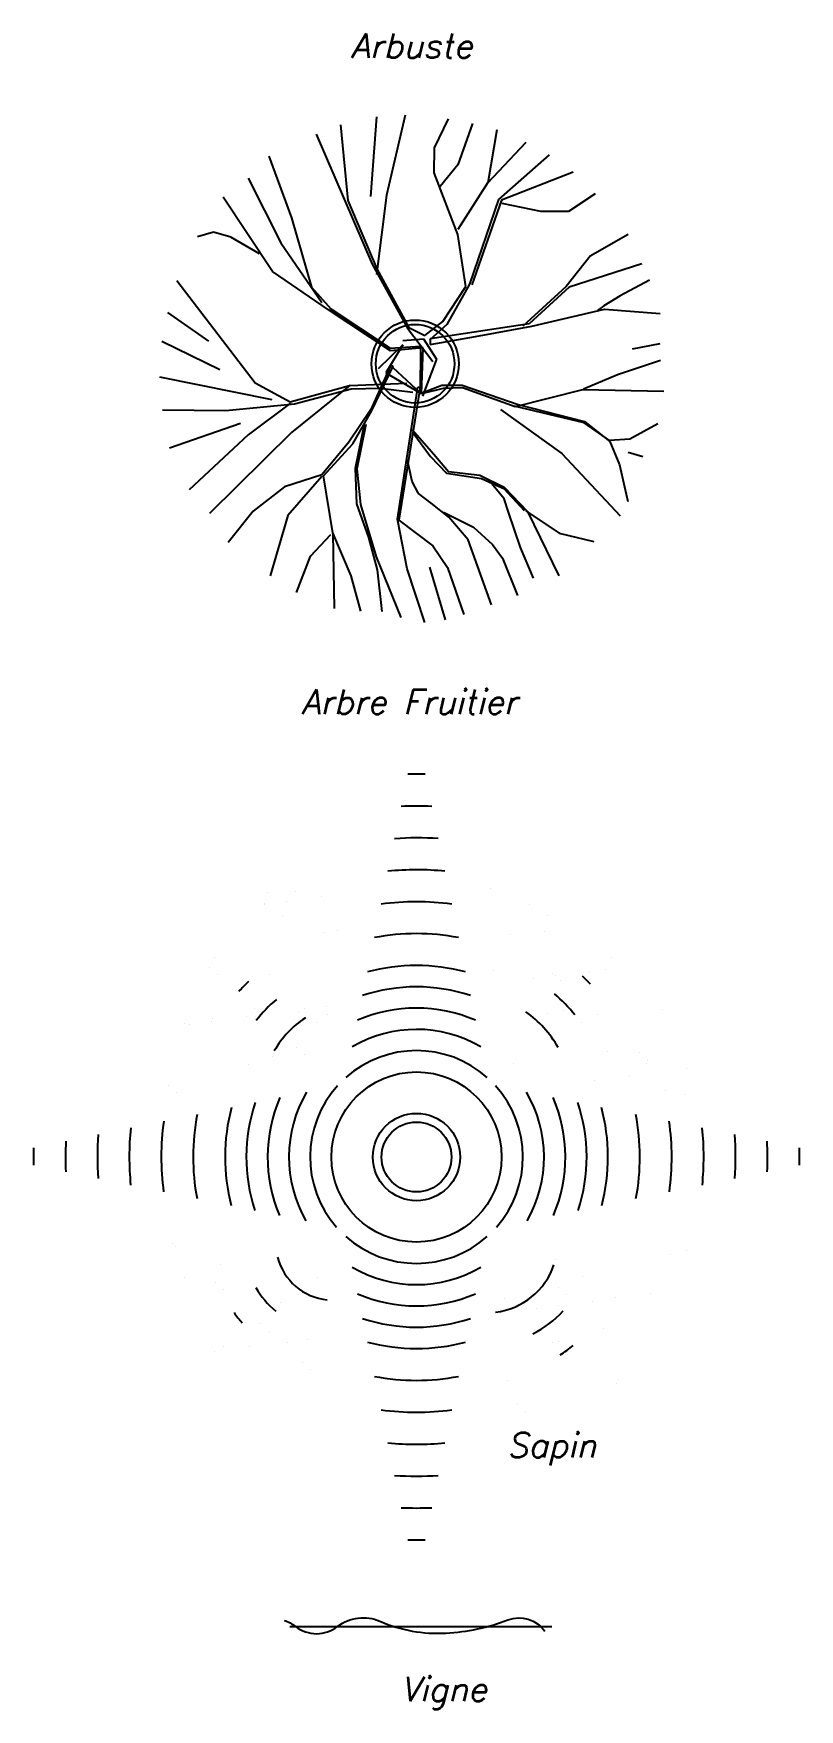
# Model space of a CAD drawing. Header units: millimetres. Extents: x -1573 to 210, y -360 to 557.
# Drawn here: x -450.8 to -407, y 327.6 to 423.5 of the extents above; entities that cross this region are included whole.
import ezdxf

# ---------------------------------------------------------------- set-up
doc = ezdxf.new("R2010")
doc.units = ezdxf.units.MM
doc.header["$LTSCALE"] = 2
doc.layers.add('Végétation', color=3, linetype='Continuous')
doc.layers.add('Végétation texte', color=7, linetype='Continuous')
doc.styles.add('Cotation Alti', font='romans.shx', dxfattribs={"oblique": 13.5, "height": 0.28})

# ---------------------------------------------------------------- blocks, each defined once
blk = doc.blocks.new('A$C76B300A8')
for p, q in [((-0.853, 2.736), (-0.77, 1.868)), ((-0.444, 2.825), (-0.513, 1.913)), ((-0.114, 2.847), (-0.328, 1.93)), ((0.223, 2.472), (0.381, 2.804)), ((0.658, 2.75), (0.488, 2.277)), ((-1.135, 2.627), (-0.492, 1.138)), ((0.934, 2.678), (0.832, 2.07)), ((0.832, 2.07), (1.271, 2.535)), ((-1.676, 2.376), (-1.417, 1.668)), ((0.219, 2.184), (0.223, 2.472)), ((1.533, 2.39), (0.955, 1.88)), ((-1.912, 2.123), (-1.539, 1.385)), ((0.489, 1.48), (0.219, 2.184)), ((0.488, 2.277), (0.285, 2.03)), ((1.81, 2.191), (0.99, 1.873)), ((-0.328, 1.93), (-0.442, 1.021)), ((0.833, 2.073), (0.487, 1.535)), ((2.061, 1.946), (1.755, 1.743)), ((-1.633, 1.055), (-2.199, 1.908)), ((-0.77, 1.868), (-0.438, 1.087)), ((0.955, 1.88), (0.623, 0.912)), ((0.99, 1.873), (0.649, 0.901)), ((1.437, 1.742), (0.996, 1.835)), ((1.755, 1.743), (1.437, 1.742)), ((-1.417, 1.668), (-1.187, 0.875)), ((-2.308, 1.507), (-2.493, 1.454)), ((-2.108, 1.449), (-2.308, 1.507)), ((-1.783, 1.258), (-2.108, 1.449)), ((-1.539, 1.385), (-1.067, 0.699)), ((0.582, 0.884), (0.489, 1.48)), ((2.44, 1.481), (2.004, 1.232)), ((2.004, 1.232), (1.728, 0.882)), ((-0.992, 0.616), (-1.633, 1.055)), ((-0.492, 1.138), (-0.089, 0.408)), ((-0.438, 1.087), (-0.071, 0.416)), ((2.595, 1.143), (1.763, 0.875)), ((-1.831, -0.222), (-2.727, 0.95)), ((-1.187, 0.875), (-0.964, 0.628)), ((0.317, 0.482), (0.582, 0.884)), ((0.623, 0.912), (0.363, 0.449)), ((1.728, 0.882), (1.233, 0.428)), ((1.763, 0.875), (1.304, 0.458)), ((2.347, 0.776), (2.161, 0.662)), ((2.682, 0.958), (2.347, 0.776)), ((-2.833, 0.587), (-2.365, 0.259)), ((-0.283, 0.146), (-0.992, 0.616)), ((-0.964, 0.628), (-0.287, 0.179)), ((1.337, 0.429), (2.169, 0.623)), ((2.161, 0.662), (2.089, 0.61)), ((2.169, 0.623), (2.805, 0.575)), ((-0.089, 0.408), (0.203, 0.026)), ((-0.071, 0.416), (0.11, 0.322)), ((0.11, 0.322), (0.317, 0.482)), ((0.363, 0.449), (0.164, 0.27)), ((1.304, 0.458), (0.173, 0.283)), ((0.689, 0.312), (1.337, 0.429)), ((-2.901, 0.259), (-2.235, -0.066)), ((-0.421, -0.053), (-0.142, 0.215)), ((-0.142, 0.215), (-0.336, -0.103)), ((-0.287, 0.179), (0.06, 0.202)), ((-0.142, 0.266), (0.094, 0.283)), ((0.06, 0.202), (0.058, -0.341)), ((0.094, 0.283), (0.246, 0.051)), ((0.17, 0.219), (0.689, 0.312)), ((0.173, 0.283), (0.17, 0.219)), ((2.801, 0.227), (2.485, 0.165)), ((0.09, 0.183), (-0.283, 0.146)), ((0.071, -0.346), (0.09, 0.183)), ((0.246, 0.051), (0.086, -0.37)), ((2.809, 0.036), (2.316, -0.126)), ((-2.925, -0.151), (-1.642, -0.41)), ((-0.284, -0.023), (-0.508, -0.526)), ((-0.501, -0.542), (-0.252, -0.028)), ((-0.336, -0.103), (0.061, -0.338)), ((-0.252, -0.028), (-0.284, -0.023)), ((0.061, -0.338), (-0.253, -0.046)), ((2.316, -0.126), (1.926, -0.292)), ((-1.431, -0.44), (-1.831, -0.222)), ((-0.753, -0.252), (-1.431, -0.44)), ((-0.744, -0.246), (-1.417, -0.789)), ((-0.731, -0.292), (-1.381, -0.462)), ((-0.095, -0.227), (-0.753, -0.252)), ((-0.4, -0.284), (-0.731, -0.292)), ((-0.025, -0.331), (-0.4, -0.284)), ((-0.203, -1.781), (0.029, -0.268)), ((0.058, -0.266), (-0.187, -1.793)), ((0.029, -0.268), (0.058, -0.266)), ((0.058, -0.341), (0.306, -0.246)), ((0.322, -0.284), (0.071, -0.346)), ((0.306, -0.246), (0.54, -0.247)), ((0.542, -0.278), (0.322, -0.284)), ((0.54, -0.247), (1.178, -0.467)), ((1.145, -0.492), (0.542, -0.278)), ((1.915, -0.301), (1.145, -0.492)), ((2.845, -0.32), (1.915, -0.301)), ((-2.166, -0.541), (-2.892, -0.53)), ((-1.381, -0.462), (-2.166, -0.541)), ((-1.426, -0.451), (-1.911, -0.813)), ((-0.508, -0.526), (-0.759, -0.9)), ((-0.715, -0.918), (-0.501, -0.542)), ((0.978, -0.524), (1.679, -1.029)), ((1.935, -0.675), (1.133, -0.486)), ((1.178, -0.467), (1.94, -0.662)), ((-2.813, -0.963), (-1.999, -0.682)), ((-0.682, -1.196), (-0.575, -0.674)), ((-0.566, -0.696), (-0.667, -1.202)), ((-0.033, -0.754), (0.213, -1.036)), ((2.223, -0.881), (1.935, -0.675)), ((1.94, -0.662), (2.227, -0.89)), ((2.778, -0.688), (2.459, -0.862)), ((-1.911, -0.813), (-2.588, -1.442)), ((-1.417, -0.789), (-2.355, -1.713)), ((-0.759, -0.9), (-1.067, -1.272)), ((-1.051, -1.284), (-0.715, -0.918)), ((-0.027, -0.789), (0.176, -1.064)), ((2.459, -0.862), (2.223, -0.881)), ((2.227, -0.89), (2.341, -1.158)), ((-0.033, -1.347), (-0.087, -1.103)), ((0.176, -1.064), (0.359, -1.253)), ((0.213, -1.036), (0.38, -1.234)), ((1.679, -1.029), (2.348, -1.743)), ((2.608, -1.068), (2.439, -1.018)), ((-1.067, -1.272), (-1.495, -1.409)), ((-1.069, -1.292), (-1.456, -1.737)), ((-0.943, -1.935), (-1.051, -1.284)), ((-0.666, -1.606), (-0.682, -1.196)), ((-0.667, -1.202), (-0.627, -1.613)), ((0.359, -1.253), (0.759, -1.316)), ((0.38, -1.234), (0.742, -1.276)), ((0.742, -1.276), (1.02, -1.412)), ((0.759, -1.316), (0.926, -1.392)), ((1.018, -1.548), (0.84, -1.331)), ((2.341, -1.158), (2.436, -1.577)), ((-1.495, -1.409), (-1.856, -1.687)), ((0.039, -1.487), (-0.033, -1.347)), ((0.185, -1.598), (0.039, -1.487)), ((0.926, -1.392), (1.014, -1.428)), ((1.014, -1.428), (1.247, -1.681)), ((1.02, -1.412), (1.286, -1.692)), ((-1.856, -1.687), (-2.14, -2.047)), ((-0.53, -1.988), (-0.666, -1.606)), ((-0.627, -1.613), (-0.448, -2.209)), ((0.385, -1.757), (0.185, -1.598)), ((0.323, -1.698), (0.666, -1.87)), ((1.069, -1.699), (1.018, -1.548)), ((1.205, -2.104), (1.069, -1.699)), ((1.267, -1.683), (1.648, -1.94)), ((1.286, -1.692), (1.644, -2.428)), ((-1.456, -1.737), (-1.659, -2.43)), ((-0.091, -2.35), (-0.203, -1.781)), ((-0.187, -1.793), (0.204, -2.086)), ((0.607, -2.017), (0.385, -1.757)), ((0.666, -1.87), (0.885, -2.07)), ((-1.198, -2.204), (-0.964, -1.955)), ((-0.734, -2.427), (-0.943, -1.935)), ((-0.924, -2.803), (-0.939, -1.944)), ((-0.431, -2.36), (-0.53, -1.988)), ((0.204, -2.086), (0.369, -2.334)), ((0.873, -2.759), (0.607, -2.017)), ((0.885, -2.07), (1.001, -2.227)), ((1.355, -2.455), (1.205, -2.104)), ((1.648, -1.94), (2.046, -2.037)), ((-1.359, -2.62), (-1.198, -2.204)), ((-0.448, -2.209), (-0.163, -2.904)), ((1.001, -2.227), (1.17, -2.655)), ((-0.621, -2.832), (-0.734, -2.427)), ((-0.376, -2.836), (-0.431, -2.36)), ((0.109, -2.962), (-0.091, -2.35)), ((0.346, -2.931), (0.169, -2.329)), ((0.369, -2.334), (0.559, -2.87))]:
    blk.add_line(p, q)
for radius in [0.5, 0.45]:
    blk.add_circle((0, 0), radius)
blk = doc.blocks.new('A$C34F1734C')
at = {"color": 0}
for p, q in [((0.852, 3.073), (0.852, 3.073)), ((-1.742, 2.886), (-1.742, 2.886)), ((-1.736, 2.897), (-1.736, 2.897)), ((-1.709, 3.032), (-1.709, 3.032)), ((-1.483, 2.93), (-1.483, 2.93)), ((-1.39, 3.038), (-1.39, 3.038)), ((-1.087, 2.982), (-1.087, 2.982)), ((1.292, 2.891), (1.292, 2.891)), ((-1.536, 2.755), (-1.536, 2.755)), ((1.497, 2.76), (1.497, 2.76)), ((-1.051, 2.575), (-1.051, 2.575)), ((-0.905, 2.593), (-0.905, 2.593)), ((1.072, 2.55), (1.072, 2.55)), ((1.47, 2.585), (1.47, 2.585)), ((-2.37, 2.166), (-2.37, 2.166)), ((-2.314, 2.281), (-2.314, 2.281)), ((0.883, 2.135), (0.883, 2.135)), ((1.984, 2.125), (1.984, 2.125)), ((2.158, 2.151), (2.158, 2.151)), ((2.237, 2.289), (2.237, 2.289)), ((-2.28, 2.084), (-2.28, 2.084)), ((-1.679, 2.093), (-1.679, 2.093)), ((1.335, 2.04), (1.335, 2.04)), ((1.557, 2.106), (1.557, 2.106)), ((1.588, 2.073), (1.588, 2.073)), ((1.647, 2.024), (1.647, 2.024)), ((-1.034, 1.728), (-1.034, 1.728)), ((-2.345, 1.555), (-2.345, 1.555)), ((-2.335, 1.589), (-2.335, 1.589)), ((-1.949, 1.608), (-1.949, 1.608)), ((-1.856, 1.695), (-1.856, 1.695)), ((-1.348, 1.666), (-1.348, 1.666)), ((-1.287, 1.695), (-1.287, 1.695)), ((-1.143, 1.535), (-1.143, 1.535)), ((-1.02, 1.637), (-1.02, 1.637)), ((1.501, 1.647), (1.501, 1.647)), ((1.685, 1.672), (1.685, 1.672)), ((1.891, 1.541), (1.891, 1.541)), ((2.071, 1.636), (2.071, 1.636)), ((2.816, 1.694), (2.816, 1.694)), ((-2.66, 1.533), (-2.66, 1.533)), ((-2.598, 1.522), (-2.598, 1.522)), ((-1.648, 1.155), (-1.648, 1.155)), ((-1.371, 1.251), (-1.371, 1.251)), ((-1.281, 1.169), (-1.281, 1.169)), ((2.188, 1.212), (2.188, 1.212)), ((2.555, 1.191), (2.555, 1.191)), ((-1.92, 1.061), (-1.92, 1.061)), ((1.113, 1.067), (1.113, 1.067)), ((2.63, 1.07), (2.63, 1.07)), ((2.645, 1.109), (2.645, 1.109)), ((3.095, 1.011), (3.095, 1.011)), ((-2.835, 0.824), (-2.835, 0.824)), ((2.037, 0.871), (2.037, 0.871)), ((2.433, 0.923), (2.433, 0.923)), ((-2.746, 0.741), (-2.746, 0.741)), ((2.847, 0.756), (2.847, 0.756)), ((3.069, 0.721), (3.069, 0.721)), ((-2.788, -0.989), (-2.788, -0.989)), ((-2.758, -1.021), (-2.758, -1.021)), ((2.908, -1.121), (2.908, -1.121)), ((3.088, -1.066), (3.088, -1.066)), ((-2.243, -1.226), (-2.243, -1.226)), ((1.593, -1.169), (1.593, -1.169)), ((-2.65, -1.381), (-2.65, -1.381)), ((-2.303, -1.433), (-2.303, -1.433)), ((-2.213, -1.516), (-2.213, -1.516)), ((-1.134, -1.378), (-1.134, -1.378)), ((1.624, -1.493), (1.624, -1.493)), ((1.9, -1.372), (1.9, -1.372)), ((-1.556, -1.661), (-1.556, -1.661)), ((1.006, -1.619), (1.006, -1.619)), ((1.624, -1.705), (1.624, -1.705)), ((1.713, -1.575), (1.713, -1.575)), ((2.02, -1.653), (2.02, -1.653)), ((2.281, -1.603), (2.281, -1.603)), ((2.682, -1.566), (2.682, -1.566)), ((-1.789, -1.904), (-1.789, -1.904)), ((1.371, -1.739), (1.371, -1.739)), ((-1.685, -1.996), (-1.685, -1.996)), ((-1.251, -2.084), (-1.251, -2.084)), ((1.349, -1.99), (1.349, -1.99)), ((1.624, -2.107), (1.624, -2.107)), ((2.137, -1.964), (2.137, -1.964)), ((-2.309, -2.223), (-2.309, -2.223)), ((-2.213, -2.165), (-2.213, -2.165)), ((-1.913, -2.171), (-1.913, -2.171)), ((-1.48, -2.126), (-1.48, -2.126)), ((1.554, -2.121), (1.554, -2.121)), ((-1.305, -2.348), (-1.305, -2.348)), ((-1.215, -2.43), (-1.215, -2.43)), ((1.036, -2.558), (1.036, -2.558)), ((2.293, -2.592), (2.293, -2.592)), ((2.311, -2.542), (2.311, -2.542)), ((1.158, -2.835), (1.158, -2.835)), ((1.248, -2.918), (1.248, -2.918))]:
    blk.add_line(p, q, dxfattribs=at)
for radius in [0.974, 0.5, 0.4]:
    blk.add_circle((0, 0), radius)
for centre, radius, start, end in [((0, 0), 4.384, 88.7102, 91.3154), ((0, 0), 4.018, 87.5201, 92.5055), ((0, 0), 3.653, 86.0838, 93.9419), ((0, 0), 3.288, 84.3145, 95.7111), ((0, 0), 2.922, 82.0786, 97.9471), ((0, 0), 2.557, 79.1571, 100.8685), ((0, 0), 2.192, 75.162, 104.8637), ((-0.663, 0.669), 1.839, 133.2222, 138.2573), ((0, 0), 1.948, 71.5498, 108.4759), ((0.532, 0.637), 1.983, 42.6329, 46.3251), ((-0.663, 0.669), 1.474, 129.5799, 142.7357), ((0.532, 0.637), 1.617, 37.7317, 49.6104), ((-0.663, 0.669), 1.108, 123.3574, 150.5083), ((0, 0), 1.705, 66.6999, 113.3258), ((0.532, 0.637), 1.252, 29.5171, 54.9419), ((0, 0), 1.461, 59.7395, 120.2862), ((0, 0), 1.218, 48.4197, 131.606), ((0, 0), 1.218, 137.9969, 221.187), ((0, 0), 1.218, 318.8131, 42.003), ((0, 0), 1.948, 161.3528, 198.2793), ((0, 0), 1.705, 156.4676, 203.094), ((0, 0), 1.461, 149.4481, 209.996), ((0, 0), 1.461, 330.0041, 30.5518), ((0, 0), 1.705, 336.906, 23.5324), ((0, 0), 1.948, 341.7208, 18.6471), ((0, 0), 2.922, 171.9481, 187.8167), ((0, 0), 2.557, 169.0093, 190.7209), ((0, 0), 2.192, 164.9892, 194.6911), ((0, 0), 2.192, 345.309, 15.0108), ((0, 0), 2.557, 349.2792, 10.9907), ((0, 0), 2.922, 352.1833, 8.0519), ((0, 0), 3.653, 175.9761, 183.8343), ((0, 0), 3.288, 174.1969, 185.5936), ((0, 0), 3.288, 354.4064, 5.8031), ((0, 0), 3.653, 356.1658, 4.0239), ((0, 0), 4.384, 178.617, 181.2223), ((0, 0), 4.018, 177.4204, 182.4059), ((0, 0), 4.018, 357.5942, 2.5796), ((0, 0), 4.384, 358.7777, 1.383), ((0, 0), 1.218, 228.3941, 311.5803), ((-0.956, -0.983), 0.655, 194.5847, 264.2344), ((0, 0), 1.461, 239.7138, 300.2606), ((0.812, -0.978), 0.803, 276.6295, 341.4822), ((-0.956, -0.983), 1.02, 209.9352, 229.9967), ((0, 0), 1.705, 246.6743, 293.3001), ((-0.956, -0.983), 1.385, 215.1173, 221.4066), ((0, 0), 1.948, 251.5242, 288.4502), ((0.812, -0.978), 1.168, 296.4073, 317.7914), ((0, 0), 2.192, 255.1364, 284.838), ((0.812, -0.978), 1.534, 302.9077, 309.7778), ((0, 0), 2.557, 259.1315, 280.8429), ((0, 0), 2.922, 262.0529, 277.9215), ((0, 0), 3.288, 264.2889, 275.6855), ((0, 0), 3.653, 266.0581, 273.9162), ((0, 0), 4.018, 267.4945, 272.4799), ((0, 0), 4.384, 268.6846, 271.2898)]:
    blk.add_arc(centre, radius, start, end)
blk = doc.blocks.new('A$C217562A2')
blk.add_lwpolyline([(-1.562, 0.069, -0.078145), (-1.434, -0.001, 0.341972), (-0.951, -0.001, -0.273907), (-0.467, 0.059, 0.116707), (0.288, -0.077, 0.07777), (0.998, 0.074, -0.342199), (1.421, -0.054, -1.934871)], format="xyb")
blk.add_lwpolyline([(-1.5, 0), (1.5, 0)])

msp = doc.modelspace()

# ---------------------------------------------------------------- block references
at = {"layer": 'Végétation', "xscale": 5, "yscale": 5, "zscale": 5}
for name, p in [('A$C76B300A8', (-428.996, 404.593)), ('A$C34F1734C', (-428.919, 359.185)), ('A$C217562A2', (-428.677, 332.32))]:
    msp.add_blockref(name, p, dxfattribs=at)

# ---------------------------------------------------------------- texts
at = {"layer": 'Végétation texte', "style": 'Cotation Alti', "oblique": 13.5}
for s, p in [('Arbuste', (-432.678, 422.092)), ('Arbre Fruitier', (-435.513, 384.541)), ('Sapin', (-423.735, 341.989)), ('Vigne', (-429.817, 328.03))]:
    msp.add_text(s, height=1.4, dxfattribs=at).set_placement(p)

doc.saveas('drawing.dxf')
